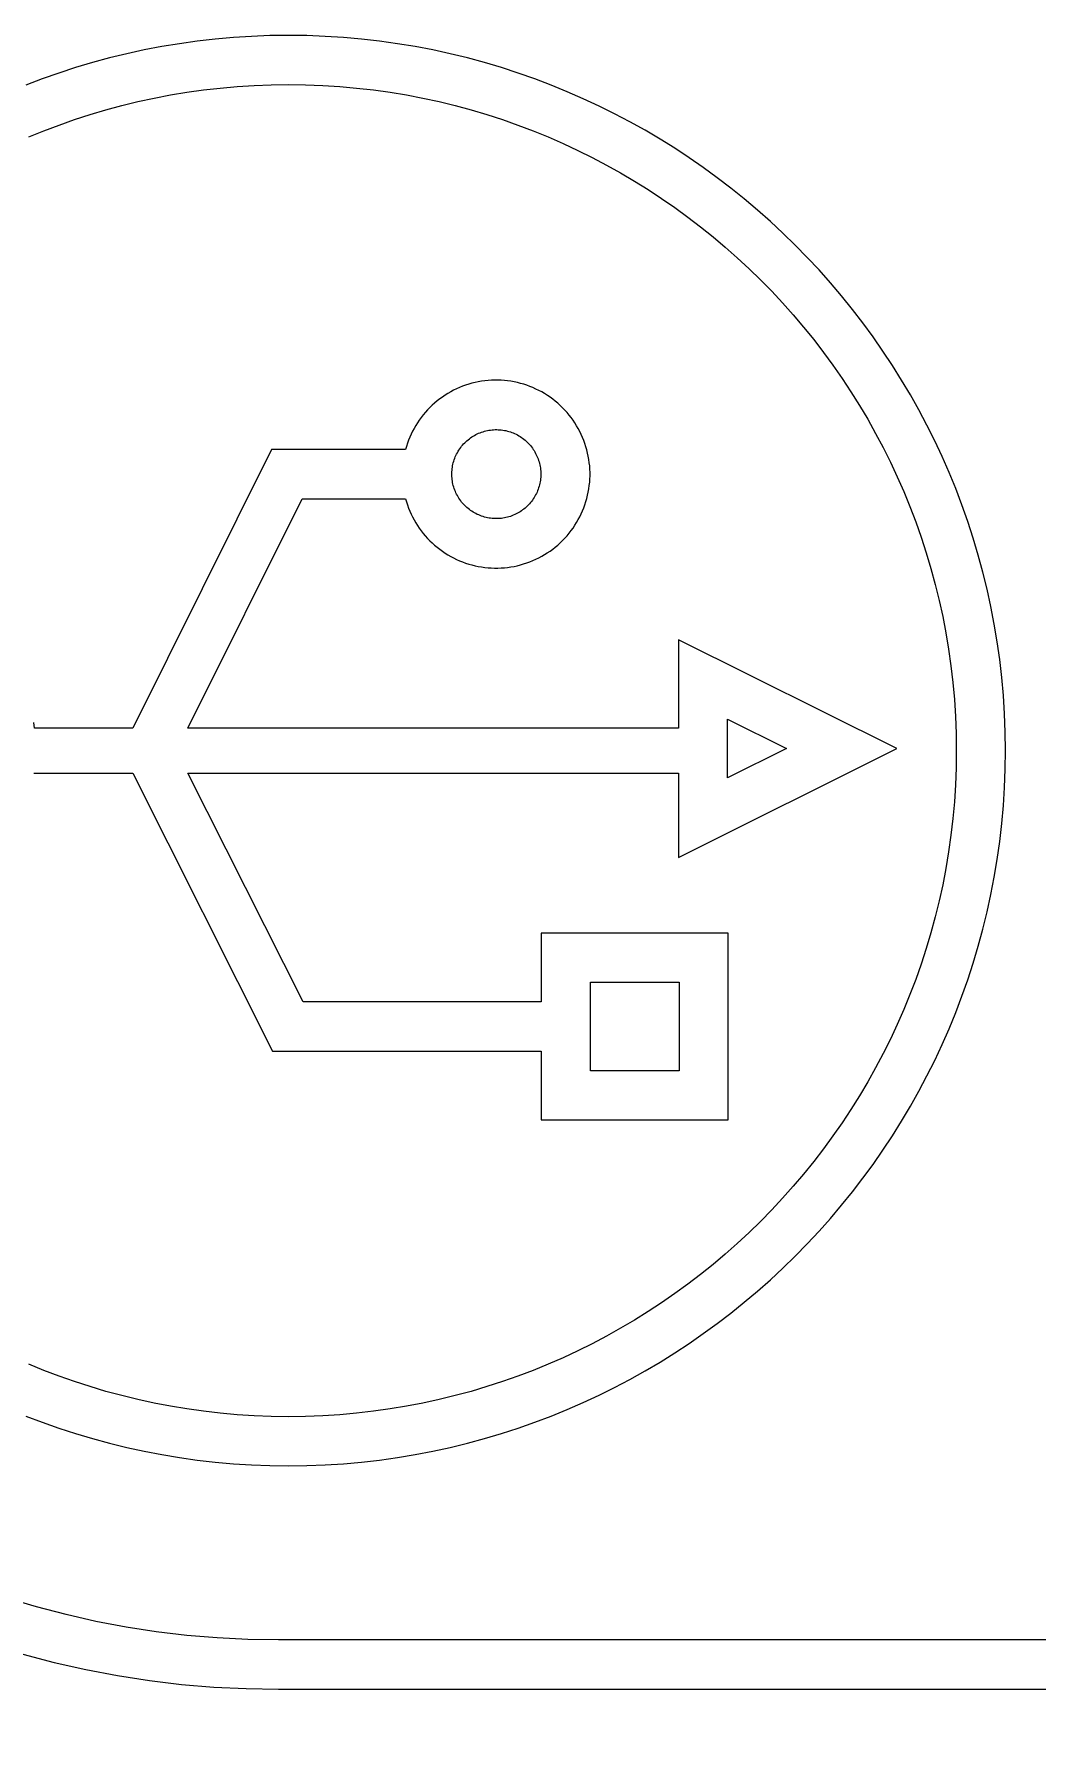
# Model space of a CAD drawing. Header units: millimetres. Extents: x -279 to 4999, y 61 to 3536.
# Drawn here: x 1303 to 1339.3, y 3176.5 to 3238 of the extents above; entities that cross this region are included whole.
import ezdxf

# ---------------------------------------------------------------- set-up
doc = ezdxf.new("R2010")
doc.units = ezdxf.units.MM
doc.layers.add('ZANO_R', color=7, linetype='Continuous', lineweight=0)
doc.layers.add('ZANO_W', color=1, linetype='Continuous', lineweight=0)
doc.styles.add('Arial', font='arial.ttf')
doc.styles.get("Standard").update_dxf_attribs({"font": 'ARIALUNI.TTF'})
doc.dimstyles.new('pl i ang', dxfattribs={"dimtxt": 50, "dimasz": 50, "dimexe": 1.25, "dimexo": 0.625, "dimgap": 10, "dimtad": 1, "dimtoh": 1, "dimtxsty": 'Standard', "dimcen": 2.5, "dimclrd": 1, "dimclre": 1, "dimclrt": 1, "dimadec": 0, "dimazin": 0, "dimtfac": 1, "dimtmove": 0, "dimatfit": 3, "dimfxl": 1, "dimarcsym": 1})

# ---------------------------------------------------------------- blocks, each defined once
blk = doc.blocks.new('*D420')
at = {"layer": 'ZANO_W', "color": 1, "lineweight": -2}
blk.add_arc((3828.638, 2822.362), 150.809, 99.55169, 164.75824, dxfattribs=at)
at = {"layer": 'ZANO_W', "color": 1}
for points in [[(3803.838, 2964.418), (3803.389, 2977.744), (3843.59, 2972.429)], [(3676.526, 2862.893), (3689.741, 2861.125), (3677.829, 2822.362)]]:
    blk.add_solid(points, dxfattribs=at)
at = {"layer": 'ZANO_W', "color": 1, "insert": (3706.832, 2956.908), "char_height": 40, "attachment_point": 5, "rotation": 42.15496, "style": 'Arial'}
blk.add_mtext('96%%d', dxfattribs=at)

msp = doc.modelspace()

# ---------------------------------------------------------------- linework, layer by layer
at = {"layer": 'ZANO_R'}
for p, q in [((1308.891, 3237.789), (1308.244, 3237.698)), ((1309.544, 3237.863), (1308.891, 3237.789)), ((1310.201, 3237.921), (1309.544, 3237.863)), ((1310.862, 3237.963), (1310.201, 3237.921)), ((1311.528, 3237.989), (1310.862, 3237.963)), ((1312.198, 3237.997), (1311.528, 3237.989)), ((1312.868, 3237.989), (1312.198, 3237.997)), ((1313.534, 3237.963), (1312.868, 3237.989)), ((1314.196, 3237.921), (1313.534, 3237.963)), ((1314.853, 3237.863), (1314.196, 3237.921)), ((1315.505, 3237.789), (1314.853, 3237.863)), ((1316.153, 3237.698), (1315.505, 3237.789)), ((1305.708, 3237.18), (1305.089, 3237.012)), ((1306.334, 3237.332), (1305.708, 3237.18)), ((1306.965, 3237.47), (1306.334, 3237.332)), ((1307.602, 3237.592), (1306.965, 3237.47)), ((1308.244, 3237.698), (1307.602, 3237.592)), ((1316.795, 3237.592), (1316.153, 3237.698)), ((1317.432, 3237.47), (1316.795, 3237.592)), ((1318.063, 3237.332), (1317.432, 3237.47)), ((1318.689, 3237.18), (1318.063, 3237.332)), ((1319.309, 3237.012), (1318.689, 3237.18)), ((1303.868, 3236.633), (1303.268, 3236.422)), ((1304.475, 3236.83), (1303.868, 3236.633)), ((1305.089, 3237.012), (1304.475, 3236.83)), ((1319.922, 3236.83), (1319.309, 3237.012)), ((1320.529, 3236.633), (1319.922, 3236.83)), ((1321.129, 3236.422), (1320.529, 3236.633)), ((1303.268, 3236.422), (1302.674, 3236.196)), ((1307.918, 3235.839), (1308.516, 3235.939)), ((1308.516, 3235.939), (1309.119, 3236.023)), ((1309.119, 3236.023), (1309.726, 3236.092)), ((1309.726, 3236.092), (1310.338, 3236.147)), ((1310.338, 3236.147), (1310.954, 3236.186)), ((1310.954, 3236.186), (1311.574, 3236.209)), ((1311.574, 3236.209), (1312.198, 3236.217)), ((1312.198, 3236.217), (1312.822, 3236.209)), ((1312.822, 3236.209), (1313.443, 3236.186)), ((1313.443, 3236.186), (1314.059, 3236.147)), ((1314.059, 3236.147), (1314.671, 3236.092)), ((1314.671, 3236.092), (1315.278, 3236.023)), ((1315.278, 3236.023), (1315.881, 3235.939)), ((1315.881, 3235.939), (1316.479, 3235.839)), ((1321.723, 3236.196), (1321.129, 3236.422)), ((1322.31, 3235.957), (1321.723, 3236.196)), ((1322.889, 3235.704), (1322.31, 3235.957)), ((1305.577, 3235.3), (1306.154, 3235.456)), ((1306.154, 3235.456), (1306.736, 3235.598)), ((1306.736, 3235.598), (1307.324, 3235.726)), ((1307.324, 3235.726), (1307.918, 3235.839)), ((1316.479, 3235.839), (1317.073, 3235.726)), ((1317.073, 3235.726), (1317.661, 3235.598)), ((1317.661, 3235.598), (1318.243, 3235.456)), ((1318.243, 3235.456), (1318.82, 3235.3)), ((1323.461, 3235.437), (1322.889, 3235.704)), ((1324.026, 3235.157), (1323.461, 3235.437)), ((1303.328, 3234.54), (1303.881, 3234.75)), ((1303.881, 3234.75), (1304.44, 3234.947)), ((1304.44, 3234.947), (1305.006, 3235.13)), ((1305.006, 3235.13), (1305.577, 3235.3)), ((1318.82, 3235.3), (1319.391, 3235.13)), ((1319.391, 3235.13), (1319.957, 3234.947)), ((1319.957, 3234.947), (1320.516, 3234.75)), ((1320.516, 3234.75), (1321.069, 3234.54)), ((1324.582, 3234.864), (1324.026, 3235.157)), ((1325.131, 3234.558), (1324.582, 3234.864)), ((1302.782, 3234.317), (1303.328, 3234.54)), ((1321.069, 3234.54), (1321.615, 3234.317)), ((1321.615, 3234.317), (1322.155, 3234.081)), ((1322.155, 3234.081), (1322.688, 3233.833)), ((1325.671, 3234.239), (1325.131, 3234.558)), ((1326.203, 3233.908), (1325.671, 3234.239)), ((1322.688, 3233.833), (1323.213, 3233.572)), ((1323.213, 3233.572), (1323.732, 3233.299)), ((1326.726, 3233.565), (1326.203, 3233.908)), ((1327.24, 3233.209), (1326.726, 3233.565)), ((1323.732, 3233.299), (1324.242, 3233.014)), ((1324.242, 3233.014), (1324.746, 3232.717)), ((1327.746, 3232.841), (1327.24, 3233.209)), ((1324.746, 3232.717), (1325.241, 3232.409)), ((1325.241, 3232.409), (1325.728, 3232.089)), ((1328.242, 3232.462), (1327.746, 3232.841)), ((1328.728, 3232.071), (1328.242, 3232.462)), ((1325.728, 3232.089), (1326.207, 3231.758)), ((1326.207, 3231.758), (1326.678, 3231.415)), ((1329.205, 3231.669), (1328.728, 3232.071)), ((1329.672, 3231.256), (1329.205, 3231.669)), ((1326.678, 3231.415), (1327.14, 3231.062)), ((1327.14, 3231.062), (1327.593, 3230.698)), ((1330.129, 3230.832), (1329.672, 3231.256)), ((1327.593, 3230.698), (1328.037, 3230.323)), ((1330.576, 3230.397), (1330.129, 3230.832)), ((1331.012, 3229.952), (1330.576, 3230.397)), ((1328.037, 3230.323), (1328.472, 3229.939)), ((1328.472, 3229.939), (1328.898, 3229.544)), ((1331.437, 3229.496), (1331.012, 3229.952)), ((1328.898, 3229.544), (1329.314, 3229.139)), ((1331.852, 3229.031), (1331.437, 3229.496)), ((1329.314, 3229.139), (1329.72, 3228.724)), ((1329.72, 3228.724), (1330.116, 3228.3)), ((1332.255, 3228.555), (1331.852, 3229.031)), ((1332.647, 3228.07), (1332.255, 3228.555)), ((1330.116, 3228.3), (1330.502, 3227.866)), ((1333.028, 3227.576), (1332.647, 3228.07)), ((1330.502, 3227.866), (1330.878, 3227.424)), ((1330.878, 3227.424), (1331.243, 3226.972)), ((1333.396, 3227.072), (1333.028, 3227.576)), ((1331.243, 3226.972), (1331.597, 3226.511)), ((1333.753, 3226.559), (1333.396, 3227.072)), ((1331.597, 3226.511), (1331.941, 3226.042)), ((1334.098, 3226.038), (1333.753, 3226.559)), ((1319.2, 3225.463), (1319.083, 3225.442)), ((1319.318, 3225.479), (1319.2, 3225.463)), ((1319.436, 3225.491), (1319.318, 3225.479)), ((1319.555, 3225.5), (1319.436, 3225.491)), ((1319.673, 3225.504), (1319.555, 3225.5)), ((1319.792, 3225.503), (1319.673, 3225.504)), ((1319.911, 3225.499), (1319.792, 3225.503)), ((1320.029, 3225.491), (1319.911, 3225.499)), ((1320.147, 3225.478), (1320.029, 3225.491)), ((1320.265, 3225.461), (1320.147, 3225.478)), ((1320.382, 3225.441), (1320.265, 3225.461)), ((1331.941, 3226.042), (1332.273, 3225.565)), ((1332.273, 3225.565), (1332.594, 3225.079)), ((1334.43, 3225.508), (1334.098, 3226.038)), ((1334.75, 3224.969), (1334.43, 3225.508)), ((1317.78, 3224.892), (1317.683, 3224.822)), ((1317.878, 3224.958), (1317.78, 3224.892)), ((1317.979, 3225.021), (1317.878, 3224.958)), ((1318.082, 3225.08), (1317.979, 3225.021)), ((1318.187, 3225.136), (1318.082, 3225.08)), ((1318.294, 3225.188), (1318.187, 3225.136)), ((1318.403, 3225.236), (1318.294, 3225.188)), ((1318.513, 3225.28), (1318.403, 3225.236)), ((1318.624, 3225.32), (1318.513, 3225.28)), ((1318.738, 3225.357), (1318.624, 3225.32)), ((1318.852, 3225.389), (1318.738, 3225.357)), ((1318.967, 3225.418), (1318.852, 3225.389)), ((1319.083, 3225.442), (1318.967, 3225.418)), ((1320.498, 3225.416), (1320.382, 3225.441)), ((1320.613, 3225.387), (1320.498, 3225.416)), ((1320.728, 3225.354), (1320.613, 3225.387)), ((1320.84, 3225.317), (1320.728, 3225.354)), ((1320.952, 3225.276), (1320.84, 3225.317)), ((1321.062, 3225.232), (1320.952, 3225.276)), ((1321.171, 3225.183), (1321.062, 3225.232)), ((1321.277, 3225.131), (1321.171, 3225.183)), ((1321.382, 3225.075), (1321.277, 3225.131)), ((1321.485, 3225.016), (1321.382, 3225.075)), ((1321.586, 3224.953), (1321.485, 3225.016)), ((1321.684, 3224.886), (1321.586, 3224.953)), ((1321.78, 3224.816), (1321.684, 3224.886)), ((1332.594, 3225.079), (1332.904, 3224.585)), ((1335.057, 3224.422), (1334.75, 3224.969)), ((1317.085, 3224.248), (1317.012, 3224.154)), ((1317.162, 3224.338), (1317.085, 3224.248)), ((1317.242, 3224.426), (1317.162, 3224.338)), ((1317.324, 3224.512), (1317.242, 3224.426)), ((1317.41, 3224.594), (1317.324, 3224.512)), ((1317.499, 3224.673), (1317.41, 3224.594)), ((1317.59, 3224.749), (1317.499, 3224.673)), ((1317.683, 3224.822), (1317.59, 3224.749)), ((1321.874, 3224.743), (1321.78, 3224.816)), ((1321.964, 3224.667), (1321.874, 3224.743)), ((1322.053, 3224.587), (1321.964, 3224.667)), ((1322.138, 3224.504), (1322.053, 3224.587)), ((1322.22, 3224.419), (1322.138, 3224.504)), ((1322.3, 3224.331), (1322.22, 3224.419)), ((1322.376, 3224.239), (1322.3, 3224.331)), ((1322.449, 3224.146), (1322.376, 3224.239)), ((1332.904, 3224.585), (1333.201, 3224.084)), ((1335.351, 3223.867), (1335.057, 3224.422)), ((1316.697, 3223.652), (1316.644, 3223.545)), ((1316.753, 3223.757), (1316.697, 3223.652)), ((1316.812, 3223.859), (1316.753, 3223.757)), ((1316.875, 3223.96), (1316.812, 3223.859)), ((1316.942, 3224.058), (1316.875, 3223.96)), ((1317.012, 3224.154), (1316.942, 3224.058)), ((1319.147, 3223.599), (1319.199, 3223.619)), ((1319.199, 3223.619), (1319.253, 3223.636)), ((1319.253, 3223.636), (1319.306, 3223.652)), ((1319.306, 3223.652), (1319.36, 3223.666)), ((1319.36, 3223.666), (1319.415, 3223.678)), ((1319.415, 3223.678), (1319.47, 3223.688)), ((1319.47, 3223.688), (1319.526, 3223.697)), ((1319.526, 3223.697), (1319.581, 3223.703)), ((1319.581, 3223.703), (1319.637, 3223.707)), ((1319.637, 3223.707), (1319.693, 3223.71)), ((1319.693, 3223.71), (1319.749, 3223.71)), ((1319.749, 3223.71), (1319.805, 3223.709)), ((1319.805, 3223.709), (1319.861, 3223.706)), ((1319.861, 3223.706), (1319.916, 3223.7)), ((1319.916, 3223.7), (1319.972, 3223.693)), ((1319.972, 3223.693), (1320.027, 3223.684)), ((1320.027, 3223.684), (1320.082, 3223.673)), ((1320.082, 3223.673), (1320.137, 3223.66)), ((1320.137, 3223.66), (1320.19, 3223.645)), ((1320.19, 3223.645), (1320.244, 3223.628)), ((1320.244, 3223.628), (1320.297, 3223.61)), ((1322.519, 3224.05), (1322.449, 3224.146)), ((1322.585, 3223.951), (1322.519, 3224.05)), ((1322.648, 3223.85), (1322.585, 3223.951)), ((1322.708, 3223.747), (1322.648, 3223.85)), ((1322.763, 3223.643), (1322.708, 3223.747)), ((1322.815, 3223.536), (1322.763, 3223.643)), ((1333.201, 3224.084), (1333.487, 3223.574)), ((1335.632, 3223.305), (1335.351, 3223.867)), ((1316.473, 3223.102), (1316.44, 3222.988)), ((1316.51, 3223.215), (1316.473, 3223.102)), ((1316.551, 3223.327), (1316.51, 3223.215)), ((1316.596, 3223.437), (1316.551, 3223.327)), ((1316.644, 3223.545), (1316.596, 3223.437)), ((1318.38, 3222.971), (1318.411, 3223.018)), ((1318.411, 3223.018), (1318.444, 3223.063)), ((1318.444, 3223.063), (1318.478, 3223.107)), ((1318.478, 3223.107), (1318.514, 3223.15)), ((1318.514, 3223.15), (1318.551, 3223.192)), ((1318.551, 3223.192), (1318.59, 3223.233)), ((1318.59, 3223.233), (1318.63, 3223.272)), ((1318.63, 3223.272), (1318.671, 3223.309)), ((1318.671, 3223.309), (1318.714, 3223.346)), ((1318.714, 3223.346), (1318.758, 3223.38)), ((1318.758, 3223.38), (1318.803, 3223.413)), ((1318.803, 3223.413), (1318.849, 3223.445)), ((1318.849, 3223.445), (1318.897, 3223.475)), ((1318.897, 3223.475), (1318.945, 3223.503)), ((1318.945, 3223.503), (1318.994, 3223.53)), ((1318.994, 3223.53), (1319.044, 3223.555)), ((1319.044, 3223.555), (1319.095, 3223.578)), ((1319.095, 3223.578), (1319.147, 3223.599)), ((1320.297, 3223.61), (1320.349, 3223.589)), ((1320.349, 3223.589), (1320.4, 3223.567)), ((1320.4, 3223.567), (1320.451, 3223.543)), ((1320.451, 3223.543), (1320.501, 3223.517)), ((1320.501, 3223.517), (1320.549, 3223.49)), ((1320.549, 3223.49), (1320.597, 3223.461)), ((1320.597, 3223.461), (1320.644, 3223.43)), ((1320.644, 3223.43), (1320.69, 3223.398)), ((1320.69, 3223.398), (1320.734, 3223.364)), ((1320.734, 3223.364), (1320.778, 3223.328)), ((1320.778, 3223.328), (1320.82, 3223.292)), ((1320.82, 3223.292), (1320.86, 3223.253)), ((1320.86, 3223.253), (1320.9, 3223.213)), ((1320.9, 3223.213), (1320.938, 3223.172)), ((1320.938, 3223.172), (1320.975, 3223.13)), ((1320.975, 3223.13), (1321.01, 3223.086)), ((1321.01, 3223.086), (1321.043, 3223.042)), ((1321.043, 3223.042), (1321.075, 3222.996)), ((1321.075, 3222.996), (1321.105, 3222.949)), ((1322.864, 3223.427), (1322.815, 3223.536)), ((1322.908, 3223.317), (1322.864, 3223.427)), ((1322.949, 3223.205), (1322.908, 3223.317)), ((1322.985, 3223.092), (1322.949, 3223.205)), ((1323.018, 3222.978), (1322.985, 3223.092)), ((1333.487, 3223.574), (1333.761, 3223.058)), ((1333.761, 3223.058), (1334.023, 3222.534)), ((1335.899, 3222.735), (1335.632, 3223.305)), ((1311.584, 3222.988), (1306.557, 3212.891)), ((1316.44, 3222.988), (1311.584, 3222.988)), ((1318.142, 3222.348), (1318.152, 3222.403)), ((1318.152, 3222.403), (1318.164, 3222.458)), ((1318.164, 3222.458), (1318.177, 3222.512)), ((1318.177, 3222.512), (1318.192, 3222.566)), ((1318.192, 3222.566), (1318.21, 3222.619)), ((1318.21, 3222.619), (1318.229, 3222.672)), ((1318.229, 3222.672), (1318.249, 3222.724)), ((1318.249, 3222.724), (1318.272, 3222.775)), ((1318.272, 3222.775), (1318.296, 3222.826)), ((1318.296, 3222.826), (1318.323, 3222.875)), ((1318.323, 3222.875), (1318.35, 3222.924)), ((1318.35, 3222.924), (1318.38, 3222.971)), ((1321.105, 3222.949), (1321.134, 3222.901)), ((1321.134, 3222.901), (1321.161, 3222.851)), ((1321.161, 3222.851), (1321.186, 3222.802)), ((1321.186, 3222.802), (1321.21, 3222.751)), ((1321.21, 3222.751), (1321.232, 3222.699)), ((1321.232, 3222.699), (1321.252, 3222.647)), ((1321.252, 3222.647), (1321.27, 3222.594)), ((1321.27, 3222.594), (1321.286, 3222.54)), ((1321.286, 3222.54), (1321.301, 3222.486)), ((1321.301, 3222.486), (1321.313, 3222.432)), ((1321.313, 3222.432), (1321.324, 3222.377)), ((1323.047, 3222.863), (1323.018, 3222.978)), ((1323.071, 3222.747), (1323.047, 3222.863)), ((1323.092, 3222.63), (1323.071, 3222.747)), ((1323.108, 3222.512), (1323.092, 3222.63)), ((1323.121, 3222.394), (1323.108, 3222.512)), ((1323.129, 3222.276), (1323.121, 3222.394)), ((1334.023, 3222.534), (1334.272, 3222.003)), ((1336.153, 3222.157), (1335.899, 3222.735)), ((1318.123, 3222.125), (1318.125, 3222.181)), ((1318.123, 3222.069), (1318.123, 3222.125)), ((1318.125, 3222.013), (1318.123, 3222.069)), ((1318.125, 3222.181), (1318.129, 3222.237)), ((1318.129, 3221.957), (1318.125, 3222.013)), ((1318.129, 3222.237), (1318.135, 3222.293)), ((1318.135, 3221.902), (1318.129, 3221.957)), ((1318.135, 3222.293), (1318.142, 3222.348)), ((1318.143, 3221.846), (1318.135, 3221.902)), ((1318.152, 3221.791), (1318.143, 3221.846)), ((1318.164, 3221.736), (1318.152, 3221.791)), ((1321.313, 3221.765), (1321.301, 3221.71)), ((1321.324, 3221.82), (1321.313, 3221.765)), ((1321.324, 3222.377), (1321.333, 3222.322)), ((1321.333, 3221.875), (1321.324, 3221.82)), ((1321.333, 3222.322), (1321.339, 3222.266)), ((1321.34, 3221.931), (1321.333, 3221.875)), ((1321.339, 3222.266), (1321.344, 3222.21)), ((1321.344, 3221.986), (1321.34, 3221.931)), ((1321.344, 3222.21), (1321.347, 3222.154)), ((1321.347, 3222.042), (1321.344, 3221.986)), ((1321.347, 3222.154), (1321.348, 3222.098)), ((1321.348, 3222.098), (1321.347, 3222.042)), ((1323.108, 3221.683), (1323.121, 3221.801)), ((1323.121, 3221.801), (1323.129, 3221.919)), ((1323.133, 3222.157), (1323.129, 3222.276)), ((1323.129, 3221.919), (1323.133, 3222.038)), ((1323.133, 3222.038), (1323.133, 3222.157)), ((1334.272, 3222.003), (1334.508, 3221.465)), ((1336.393, 3221.572), (1336.153, 3222.157)), ((1308.55, 3212.891), (1312.691, 3221.208)), ((1312.691, 3221.208), (1316.44, 3221.208)), ((1316.44, 3221.208), (1316.473, 3221.094)), ((1318.177, 3221.682), (1318.164, 3221.736)), ((1318.193, 3221.628), (1318.177, 3221.682)), ((1318.21, 3221.575), (1318.193, 3221.628)), ((1318.229, 3221.522), (1318.21, 3221.575)), ((1318.25, 3221.47), (1318.229, 3221.522)), ((1318.273, 3221.419), (1318.25, 3221.47)), ((1318.297, 3221.369), (1318.273, 3221.419)), ((1318.323, 3221.319), (1318.297, 3221.369)), ((1318.351, 3221.271), (1318.323, 3221.319)), ((1318.381, 3221.223), (1318.351, 3221.271)), ((1318.412, 3221.177), (1318.381, 3221.223)), ((1318.444, 3221.131), (1318.412, 3221.177)), ((1321.044, 3221.155), (1321.01, 3221.11)), ((1321.076, 3221.201), (1321.044, 3221.155)), ((1321.106, 3221.248), (1321.076, 3221.201)), ((1321.135, 3221.296), (1321.106, 3221.248)), ((1321.162, 3221.345), (1321.135, 3221.296)), ((1321.187, 3221.395), (1321.162, 3221.345)), ((1321.211, 3221.446), (1321.187, 3221.395)), ((1321.232, 3221.497), (1321.211, 3221.446)), ((1321.252, 3221.55), (1321.232, 3221.497)), ((1321.27, 3221.603), (1321.252, 3221.55)), ((1321.287, 3221.656), (1321.27, 3221.603)), ((1321.301, 3221.71), (1321.287, 3221.656)), ((1322.985, 3221.102), (1323.018, 3221.217)), ((1323.018, 3221.217), (1323.046, 3221.332)), ((1323.046, 3221.332), (1323.071, 3221.448)), ((1323.071, 3221.448), (1323.092, 3221.565)), ((1323.092, 3221.565), (1323.108, 3221.683)), ((1334.508, 3221.465), (1334.732, 3220.92)), ((1336.62, 3220.98), (1336.393, 3221.572)), ((1316.473, 3221.094), (1316.51, 3220.981)), ((1316.51, 3220.981), (1316.551, 3220.87)), ((1316.551, 3220.87), (1316.595, 3220.76)), ((1316.595, 3220.76), (1316.644, 3220.651)), ((1316.644, 3220.651), (1316.696, 3220.545)), ((1316.696, 3220.545), (1316.752, 3220.44)), ((1318.479, 3221.087), (1318.444, 3221.131)), ((1318.515, 3221.044), (1318.479, 3221.087)), ((1318.552, 3221.002), (1318.515, 3221.044)), ((1318.591, 3220.962), (1318.552, 3221.002)), ((1318.631, 3220.923), (1318.591, 3220.962)), ((1318.672, 3220.885), (1318.631, 3220.923)), ((1318.715, 3220.849), (1318.672, 3220.885)), ((1318.759, 3220.814), (1318.715, 3220.849)), ((1318.804, 3220.781), (1318.759, 3220.814)), ((1318.85, 3220.75), (1318.804, 3220.781)), ((1318.898, 3220.72), (1318.85, 3220.75)), ((1318.946, 3220.692), (1318.898, 3220.72)), ((1318.995, 3220.665), (1318.946, 3220.692)), ((1319.045, 3220.64), (1318.995, 3220.665)), ((1319.096, 3220.617), (1319.045, 3220.64)), ((1319.148, 3220.596), (1319.096, 3220.617)), ((1319.201, 3220.576), (1319.148, 3220.596)), ((1319.254, 3220.559), (1319.201, 3220.576)), ((1319.307, 3220.543), (1319.254, 3220.559)), ((1319.362, 3220.529), (1319.307, 3220.543)), ((1320.138, 3220.536), (1320.083, 3220.523)), ((1320.192, 3220.551), (1320.138, 3220.536)), ((1320.245, 3220.568), (1320.192, 3220.551)), ((1320.298, 3220.586), (1320.245, 3220.568)), ((1320.35, 3220.607), (1320.298, 3220.586)), ((1320.401, 3220.629), (1320.35, 3220.607)), ((1320.452, 3220.653), (1320.401, 3220.629)), ((1320.502, 3220.679), (1320.452, 3220.653)), ((1320.55, 3220.706), (1320.502, 3220.679)), ((1320.598, 3220.735), (1320.55, 3220.706)), ((1320.645, 3220.766), (1320.598, 3220.735)), ((1320.691, 3220.798), (1320.645, 3220.766)), ((1320.735, 3220.832), (1320.691, 3220.798)), ((1320.779, 3220.868), (1320.735, 3220.832)), ((1320.821, 3220.905), (1320.779, 3220.868)), ((1320.861, 3220.943), (1320.821, 3220.905)), ((1320.901, 3220.983), (1320.861, 3220.943)), ((1320.939, 3221.024), (1320.901, 3220.983)), ((1320.975, 3221.066), (1320.939, 3221.024)), ((1321.01, 3221.11), (1320.975, 3221.066)), ((1322.707, 3220.448), (1322.763, 3220.552)), ((1322.763, 3220.552), (1322.815, 3220.659)), ((1322.815, 3220.659), (1322.863, 3220.768)), ((1322.863, 3220.768), (1322.908, 3220.878)), ((1322.908, 3220.878), (1322.948, 3220.989)), ((1322.948, 3220.989), (1322.985, 3221.102)), ((1334.732, 3220.92), (1334.943, 3220.369)), ((1336.831, 3220.382), (1336.62, 3220.98)), ((1316.752, 3220.44), (1316.812, 3220.337)), ((1316.812, 3220.337), (1316.875, 3220.237)), ((1316.875, 3220.237), (1316.942, 3220.138)), ((1316.942, 3220.138), (1317.012, 3220.042)), ((1317.012, 3220.042), (1317.085, 3219.949)), ((1317.085, 3219.949), (1317.161, 3219.858)), ((1319.416, 3220.517), (1319.362, 3220.529)), ((1319.471, 3220.507), (1319.416, 3220.517)), ((1319.527, 3220.499), (1319.471, 3220.507)), ((1319.582, 3220.492), (1319.527, 3220.499)), ((1319.638, 3220.488), (1319.582, 3220.492)), ((1319.694, 3220.486), (1319.638, 3220.488)), ((1319.75, 3220.485), (1319.694, 3220.486)), ((1319.806, 3220.487), (1319.75, 3220.485)), ((1319.862, 3220.49), (1319.806, 3220.487)), ((1319.918, 3220.495), (1319.862, 3220.49)), ((1319.973, 3220.503), (1319.918, 3220.495)), ((1320.028, 3220.512), (1319.973, 3220.503)), ((1320.083, 3220.523), (1320.028, 3220.512)), ((1322.299, 3219.865), (1322.376, 3219.956)), ((1322.376, 3219.956), (1322.449, 3220.049)), ((1322.449, 3220.049), (1322.518, 3220.145)), ((1322.518, 3220.145), (1322.585, 3220.244)), ((1322.585, 3220.244), (1322.648, 3220.345)), ((1322.648, 3220.345), (1322.707, 3220.448)), ((1334.943, 3220.369), (1335.14, 3219.811)), ((1337.029, 3219.777), (1336.831, 3220.382)), ((1317.161, 3219.858), (1317.241, 3219.77)), ((1317.241, 3219.77), (1317.324, 3219.685)), ((1317.324, 3219.685), (1317.409, 3219.602)), ((1317.409, 3219.602), (1317.498, 3219.523)), ((1317.498, 3219.523), (1317.589, 3219.447)), ((1317.589, 3219.447), (1317.683, 3219.374)), ((1317.683, 3219.374), (1317.779, 3219.304)), ((1317.779, 3219.304), (1317.878, 3219.238)), ((1321.585, 3219.243), (1321.683, 3219.309)), ((1321.683, 3219.309), (1321.779, 3219.379)), ((1321.779, 3219.379), (1321.873, 3219.452)), ((1321.873, 3219.452), (1321.964, 3219.529)), ((1321.964, 3219.529), (1322.052, 3219.608)), ((1322.052, 3219.608), (1322.137, 3219.691)), ((1322.137, 3219.691), (1322.22, 3219.776)), ((1322.22, 3219.776), (1322.299, 3219.865)), ((1335.14, 3219.811), (1335.324, 3219.248)), ((1337.212, 3219.165), (1337.029, 3219.777)), ((1317.878, 3219.238), (1317.978, 3219.175)), ((1317.978, 3219.175), (1318.081, 3219.116)), ((1318.081, 3219.116), (1318.186, 3219.06)), ((1318.186, 3219.06), (1318.293, 3219.009)), ((1318.293, 3219.009), (1318.402, 3218.96)), ((1318.402, 3218.96), (1318.512, 3218.916)), ((1318.512, 3218.916), (1318.624, 3218.876)), ((1318.624, 3218.876), (1318.737, 3218.839)), ((1318.737, 3218.839), (1318.851, 3218.807)), ((1318.851, 3218.807), (1318.966, 3218.778)), ((1318.966, 3218.778), (1319.082, 3218.753)), ((1319.082, 3218.753), (1319.199, 3218.733)), ((1319.199, 3218.733), (1319.317, 3218.717)), ((1319.317, 3218.717), (1319.435, 3218.704)), ((1319.435, 3218.704), (1319.554, 3218.696)), ((1319.554, 3218.696), (1319.672, 3218.692)), ((1319.672, 3218.692), (1319.791, 3218.692)), ((1319.791, 3218.692), (1319.91, 3218.697)), ((1319.91, 3218.697), (1320.028, 3218.705)), ((1320.028, 3218.705), (1320.147, 3218.718)), ((1320.147, 3218.718), (1320.264, 3218.734)), ((1320.264, 3218.734), (1320.381, 3218.755)), ((1320.381, 3218.755), (1320.497, 3218.78)), ((1320.497, 3218.78), (1320.613, 3218.809)), ((1320.613, 3218.809), (1320.727, 3218.842)), ((1320.727, 3218.842), (1320.84, 3218.878)), ((1320.84, 3218.878), (1320.951, 3218.919)), ((1320.951, 3218.919), (1321.061, 3218.964)), ((1321.061, 3218.964), (1321.17, 3219.012)), ((1321.17, 3219.012), (1321.276, 3219.064)), ((1321.276, 3219.064), (1321.381, 3219.12)), ((1321.381, 3219.12), (1321.484, 3219.18)), ((1321.484, 3219.18), (1321.585, 3219.243)), ((1335.324, 3219.248), (1335.494, 3218.678)), ((1337.38, 3218.548), (1337.212, 3219.165)), ((1335.494, 3218.678), (1335.651, 3218.103)), ((1335.651, 3218.103), (1335.793, 3217.522)), ((1337.533, 3217.924), (1337.38, 3218.548)), ((1335.793, 3217.522), (1335.922, 3216.936)), ((1337.671, 3217.295), (1337.533, 3217.924)), ((1335.922, 3216.936), (1336.036, 3216.345)), ((1337.793, 3216.66), (1337.671, 3217.295)), ((1336.036, 3216.345), (1336.135, 3215.749)), ((1337.9, 3216.019), (1337.793, 3216.66)), ((1326.337, 3216.097), (1326.337, 3212.891)), ((1334.253, 3212.152), (1326.337, 3216.097)), ((1336.135, 3215.749), (1336.22, 3215.148)), ((1337.991, 3215.374), (1337.9, 3216.019)), ((1336.22, 3215.148), (1336.289, 3214.542)), ((1338.065, 3214.724), (1337.991, 3215.374)), ((1336.289, 3214.542), (1336.344, 3213.932)), ((1338.124, 3214.069), (1338.065, 3214.724)), ((1336.344, 3213.932), (1336.383, 3213.318)), ((1338.166, 3213.409), (1338.124, 3214.069)), ((1328.123, 3211.086), (1328.123, 3213.218)), ((1328.123, 3213.218), (1330.261, 3212.152)), ((1336.383, 3213.318), (1336.407, 3212.699)), ((1338.191, 3212.745), (1338.166, 3213.409)), ((1302.992, 3212.891), (1302.963, 3213.093)), ((1306.557, 3212.891), (1302.992, 3212.891)), ((1326.337, 3212.891), (1308.55, 3212.891)), ((1336.407, 3212.699), (1336.414, 3212.077)), ((1338.2, 3212.077), (1338.191, 3212.745)), ((1326.337, 3208.207), (1334.253, 3212.152)), ((1330.261, 3212.152), (1328.123, 3211.086)), ((1336.414, 3212.077), (1336.407, 3211.455)), ((1338.191, 3211.409), (1338.2, 3212.077)), ((1336.407, 3211.455), (1336.383, 3210.837)), ((1338.166, 3210.745), (1338.191, 3211.409)), ((1302.971, 3211.264), (1306.559, 3211.264)), ((1306.559, 3211.264), (1311.625, 3201.188)), ((1308.556, 3211.264), (1326.337, 3211.264)), ((1312.728, 3202.968), (1308.556, 3211.264)), ((1326.337, 3211.264), (1326.337, 3208.207)), ((1336.383, 3210.837), (1336.344, 3210.223)), ((1338.124, 3210.086), (1338.166, 3210.745)), ((1336.344, 3210.223), (1336.289, 3209.613)), ((1338.065, 3209.431), (1338.124, 3210.086)), ((1336.289, 3209.613), (1336.22, 3209.007)), ((1336.22, 3209.007), (1336.135, 3208.406)), ((1337.991, 3208.781), (1338.065, 3209.431)), ((1336.135, 3208.406), (1336.036, 3207.81)), ((1337.9, 3208.135), (1337.991, 3208.781)), ((1336.036, 3207.81), (1335.922, 3207.218)), ((1337.793, 3207.495), (1337.9, 3208.135)), ((1335.922, 3207.218), (1335.793, 3206.632)), ((1337.671, 3206.86), (1337.793, 3207.495)), ((1335.793, 3206.632), (1335.651, 3206.052)), ((1337.533, 3206.231), (1337.671, 3206.86)), ((1335.651, 3206.052), (1335.494, 3205.476)), ((1337.38, 3205.607), (1337.533, 3206.231)), ((1328.146, 3205.461), (1321.359, 3205.461)), ((1321.359, 3205.461), (1321.359, 3202.968)), ((1328.146, 3198.695), (1328.146, 3205.461)), ((1335.494, 3205.476), (1335.324, 3204.907)), ((1337.212, 3204.989), (1337.38, 3205.607)), ((1335.324, 3204.907), (1335.14, 3204.343)), ((1337.029, 3204.378), (1337.212, 3204.989)), ((1335.14, 3204.343), (1334.943, 3203.786)), ((1336.831, 3203.773), (1337.029, 3204.378)), ((1323.145, 3203.681), (1326.361, 3203.681)), ((1323.145, 3200.475), (1323.145, 3203.681)), ((1326.361, 3203.681), (1326.361, 3200.475)), ((1334.943, 3203.786), (1334.732, 3203.235)), ((1336.62, 3203.174), (1336.831, 3203.773)), ((1321.359, 3202.968), (1312.728, 3202.968)), ((1334.508, 3202.69), (1334.272, 3202.152)), ((1334.732, 3203.235), (1334.508, 3202.69)), ((1336.393, 3202.582), (1336.62, 3203.174)), ((1334.272, 3202.152), (1334.023, 3201.621)), ((1336.153, 3201.998), (1336.393, 3202.582)), ((1334.023, 3201.621), (1333.761, 3201.097)), ((1335.899, 3201.42), (1336.153, 3201.998)), ((1311.625, 3201.188), (1321.359, 3201.188)), ((1321.359, 3201.188), (1321.359, 3198.695)), ((1333.761, 3201.097), (1333.487, 3200.58)), ((1335.351, 3200.287), (1335.632, 3200.85)), ((1335.632, 3200.85), (1335.899, 3201.42)), ((1326.361, 3200.475), (1323.145, 3200.475)), ((1333.487, 3200.58), (1333.201, 3200.071)), ((1335.057, 3199.732), (1335.351, 3200.287)), ((1333.201, 3200.071), (1332.904, 3199.569)), ((1334.75, 3199.186), (1335.057, 3199.732)), ((1332.594, 3199.076), (1332.273, 3198.59)), ((1332.904, 3199.569), (1332.594, 3199.076)), ((1334.43, 3198.647), (1334.75, 3199.186)), ((1321.359, 3198.695), (1328.146, 3198.695)), ((1332.273, 3198.59), (1331.941, 3198.112)), ((1334.098, 3198.117), (1334.43, 3198.647)), ((1331.941, 3198.112), (1331.597, 3197.643)), ((1333.753, 3197.595), (1334.098, 3198.117)), ((1331.243, 3197.183), (1330.878, 3196.731)), ((1331.597, 3197.643), (1331.243, 3197.183)), ((1333.396, 3197.082), (1333.753, 3197.595)), ((1330.878, 3196.731), (1330.502, 3196.288)), ((1332.647, 3196.084), (1333.028, 3196.579)), ((1333.028, 3196.579), (1333.396, 3197.082)), ((1330.502, 3196.288), (1330.116, 3195.855)), ((1332.255, 3195.599), (1332.647, 3196.084)), ((1329.72, 3195.43), (1329.314, 3195.016)), ((1330.116, 3195.855), (1329.72, 3195.43)), ((1331.852, 3195.124), (1332.255, 3195.599)), ((1329.314, 3195.016), (1328.898, 3194.611)), ((1331.437, 3194.658), (1331.852, 3195.124)), ((1328.472, 3194.216), (1328.037, 3193.831)), ((1328.898, 3194.611), (1328.472, 3194.216)), ((1330.576, 3193.758), (1331.012, 3194.203)), ((1331.012, 3194.203), (1331.437, 3194.658)), ((1327.593, 3193.457), (1327.14, 3193.093)), ((1328.037, 3193.831), (1327.593, 3193.457)), ((1330.129, 3193.323), (1330.576, 3193.758)), ((1327.14, 3193.093), (1326.678, 3192.739)), ((1329.205, 3192.486), (1329.672, 3192.899)), ((1329.672, 3192.899), (1330.129, 3193.323)), ((1326.207, 3192.397), (1325.728, 3192.066)), ((1326.678, 3192.739), (1326.207, 3192.397)), ((1328.728, 3192.084), (1329.205, 3192.486)), ((1325.241, 3191.746), (1324.746, 3191.437)), ((1325.728, 3192.066), (1325.241, 3191.746)), ((1327.746, 3191.313), (1328.242, 3191.693)), ((1328.242, 3191.693), (1328.728, 3192.084)), ((1324.242, 3191.14), (1323.732, 3190.855)), ((1324.746, 3191.437), (1324.242, 3191.14)), ((1327.24, 3190.946), (1327.746, 3191.313)), ((1323.213, 3190.582), (1322.688, 3190.322)), ((1323.732, 3190.855), (1323.213, 3190.582)), ((1326.203, 3190.247), (1326.726, 3190.59)), ((1326.726, 3190.59), (1327.24, 3190.946)), ((1303.328, 3189.615), (1302.782, 3189.837)), ((1321.615, 3189.837), (1321.069, 3189.615)), ((1322.155, 3190.073), (1321.615, 3189.837)), ((1322.688, 3190.322), (1322.155, 3190.073)), ((1325.131, 3189.596), (1325.671, 3189.915)), ((1325.671, 3189.915), (1326.203, 3190.247)), ((1303.881, 3189.405), (1303.328, 3189.615)), ((1304.44, 3189.208), (1303.881, 3189.405)), ((1305.006, 3189.025), (1304.44, 3189.208)), ((1319.957, 3189.208), (1319.391, 3189.025)), ((1320.516, 3189.405), (1319.957, 3189.208)), ((1321.069, 3189.615), (1320.516, 3189.405)), ((1324.026, 3188.997), (1324.582, 3189.29)), ((1324.582, 3189.29), (1325.131, 3189.596)), ((1305.577, 3188.855), (1305.006, 3189.025)), ((1306.154, 3188.699), (1305.577, 3188.855)), ((1306.736, 3188.557), (1306.154, 3188.699)), ((1307.324, 3188.429), (1306.736, 3188.557)), ((1317.661, 3188.557), (1317.073, 3188.429)), ((1318.243, 3188.699), (1317.661, 3188.557)), ((1318.82, 3188.855), (1318.243, 3188.699)), ((1319.391, 3189.025), (1318.82, 3188.855)), ((1322.889, 3188.451), (1323.461, 3188.717)), ((1323.461, 3188.717), (1324.026, 3188.997)), ((1302.674, 3187.958), (1303.268, 3187.733)), ((1307.918, 3188.315), (1307.324, 3188.429)), ((1308.516, 3188.216), (1307.918, 3188.315)), ((1309.119, 3188.132), (1308.516, 3188.216)), ((1309.726, 3188.062), (1309.119, 3188.132)), ((1310.338, 3188.008), (1309.726, 3188.062)), ((1310.954, 3187.969), (1310.338, 3188.008)), ((1311.574, 3187.945), (1310.954, 3187.969)), ((1312.198, 3187.937), (1311.574, 3187.945)), ((1312.822, 3187.945), (1312.198, 3187.937)), ((1313.443, 3187.969), (1312.822, 3187.945)), ((1314.059, 3188.008), (1313.443, 3187.969)), ((1314.671, 3188.062), (1314.059, 3188.008)), ((1315.278, 3188.132), (1314.671, 3188.062)), ((1315.881, 3188.216), (1315.278, 3188.132)), ((1316.479, 3188.315), (1315.881, 3188.216)), ((1317.073, 3188.429), (1316.479, 3188.315)), ((1321.129, 3187.733), (1321.723, 3187.958)), ((1321.723, 3187.958), (1322.31, 3188.198)), ((1322.31, 3188.198), (1322.889, 3188.451)), ((1303.268, 3187.733), (1303.868, 3187.522)), ((1303.868, 3187.522), (1304.475, 3187.325)), ((1304.475, 3187.325), (1305.089, 3187.142)), ((1319.309, 3187.142), (1319.922, 3187.325)), ((1319.922, 3187.325), (1320.529, 3187.522)), ((1320.529, 3187.522), (1321.129, 3187.733)), ((1305.089, 3187.142), (1305.708, 3186.975)), ((1305.708, 3186.975), (1306.334, 3186.822)), ((1306.334, 3186.822), (1306.965, 3186.685)), ((1306.965, 3186.685), (1307.602, 3186.563)), ((1316.795, 3186.563), (1317.432, 3186.685)), ((1317.432, 3186.685), (1318.063, 3186.822)), ((1318.063, 3186.822), (1318.689, 3186.975)), ((1318.689, 3186.975), (1319.309, 3187.142)), ((1307.602, 3186.563), (1308.244, 3186.457)), ((1308.244, 3186.457), (1308.891, 3186.366)), ((1308.891, 3186.366), (1309.544, 3186.292)), ((1309.544, 3186.292), (1310.201, 3186.233)), ((1310.201, 3186.233), (1310.862, 3186.191)), ((1310.862, 3186.191), (1311.528, 3186.166)), ((1311.528, 3186.166), (1312.198, 3186.157)), ((1312.198, 3186.157), (1312.868, 3186.166)), ((1312.868, 3186.166), (1313.534, 3186.191)), ((1313.534, 3186.191), (1314.196, 3186.233)), ((1314.196, 3186.233), (1314.853, 3186.292)), ((1314.853, 3186.292), (1315.505, 3186.366)), ((1315.505, 3186.366), (1316.153, 3186.457)), ((1316.153, 3186.457), (1316.795, 3186.563)), ((1303.061, 3181.044), (1301.997, 3181.363)), ((1304.135, 3180.763), (1303.061, 3181.044)), ((1305.219, 3180.518), (1304.135, 3180.763)), ((1306.31, 3180.312), (1305.219, 3180.518)), ((1307.408, 3180.143), (1306.31, 3180.312)), ((1308.511, 3180.012), (1307.408, 3180.143)), ((1309.618, 3179.92), (1308.511, 3180.012)), ((1310.727, 3179.865), (1309.618, 3179.92)), ((1302.573, 3179.326), (1303.707, 3179.029)), ((1311.838, 3179.85), (1310.727, 3179.865)), ((1399.24, 3179.85), (1311.838, 3179.85)), ((1303.707, 3179.029), (1304.851, 3178.771)), ((1304.851, 3178.771), (1306.003, 3178.553)), ((1306.003, 3178.553), (1307.162, 3178.374)), ((1307.162, 3178.374), (1308.326, 3178.236)), ((1308.326, 3178.236), (1309.494, 3178.139)), ((1309.494, 3178.139), (1310.665, 3178.082)), ((1310.665, 3178.082), (1311.838, 3178.065)), ((1311.838, 3178.065), (1399.24, 3178.065))]:
    msp.add_line(p, q, dxfattribs=at)

# ---------------------------------------------------------------- dimensions: what is measured, and where the dimension line sits
at = {"layer": 'ZANO_W'}
dim = msp.add_angular_dim_2l(base=(3762.039, 2957.67), line1=((-183.016, 2822.362), (4693.278, 2822.362)), line2=((3828.704, 2823.021), (3872.521, 3262.782)), dimstyle='pl i ang', override={"dimtxt": 40, "dimasz": 40, "dimexe": 10, "dimexo": 10, "dimtoh": 0, "dimdec": 0, "dimtxsty": 'Arial', "dimtdec": 0, "dimtmove": 1}, dxfattribs=at)
dim.commit()
dim.dimension.update_dxf_attribs({"geometry": '*D420', "text_midpoint": (3706.832, 2956.908)})

doc.saveas('drawing.dxf')
